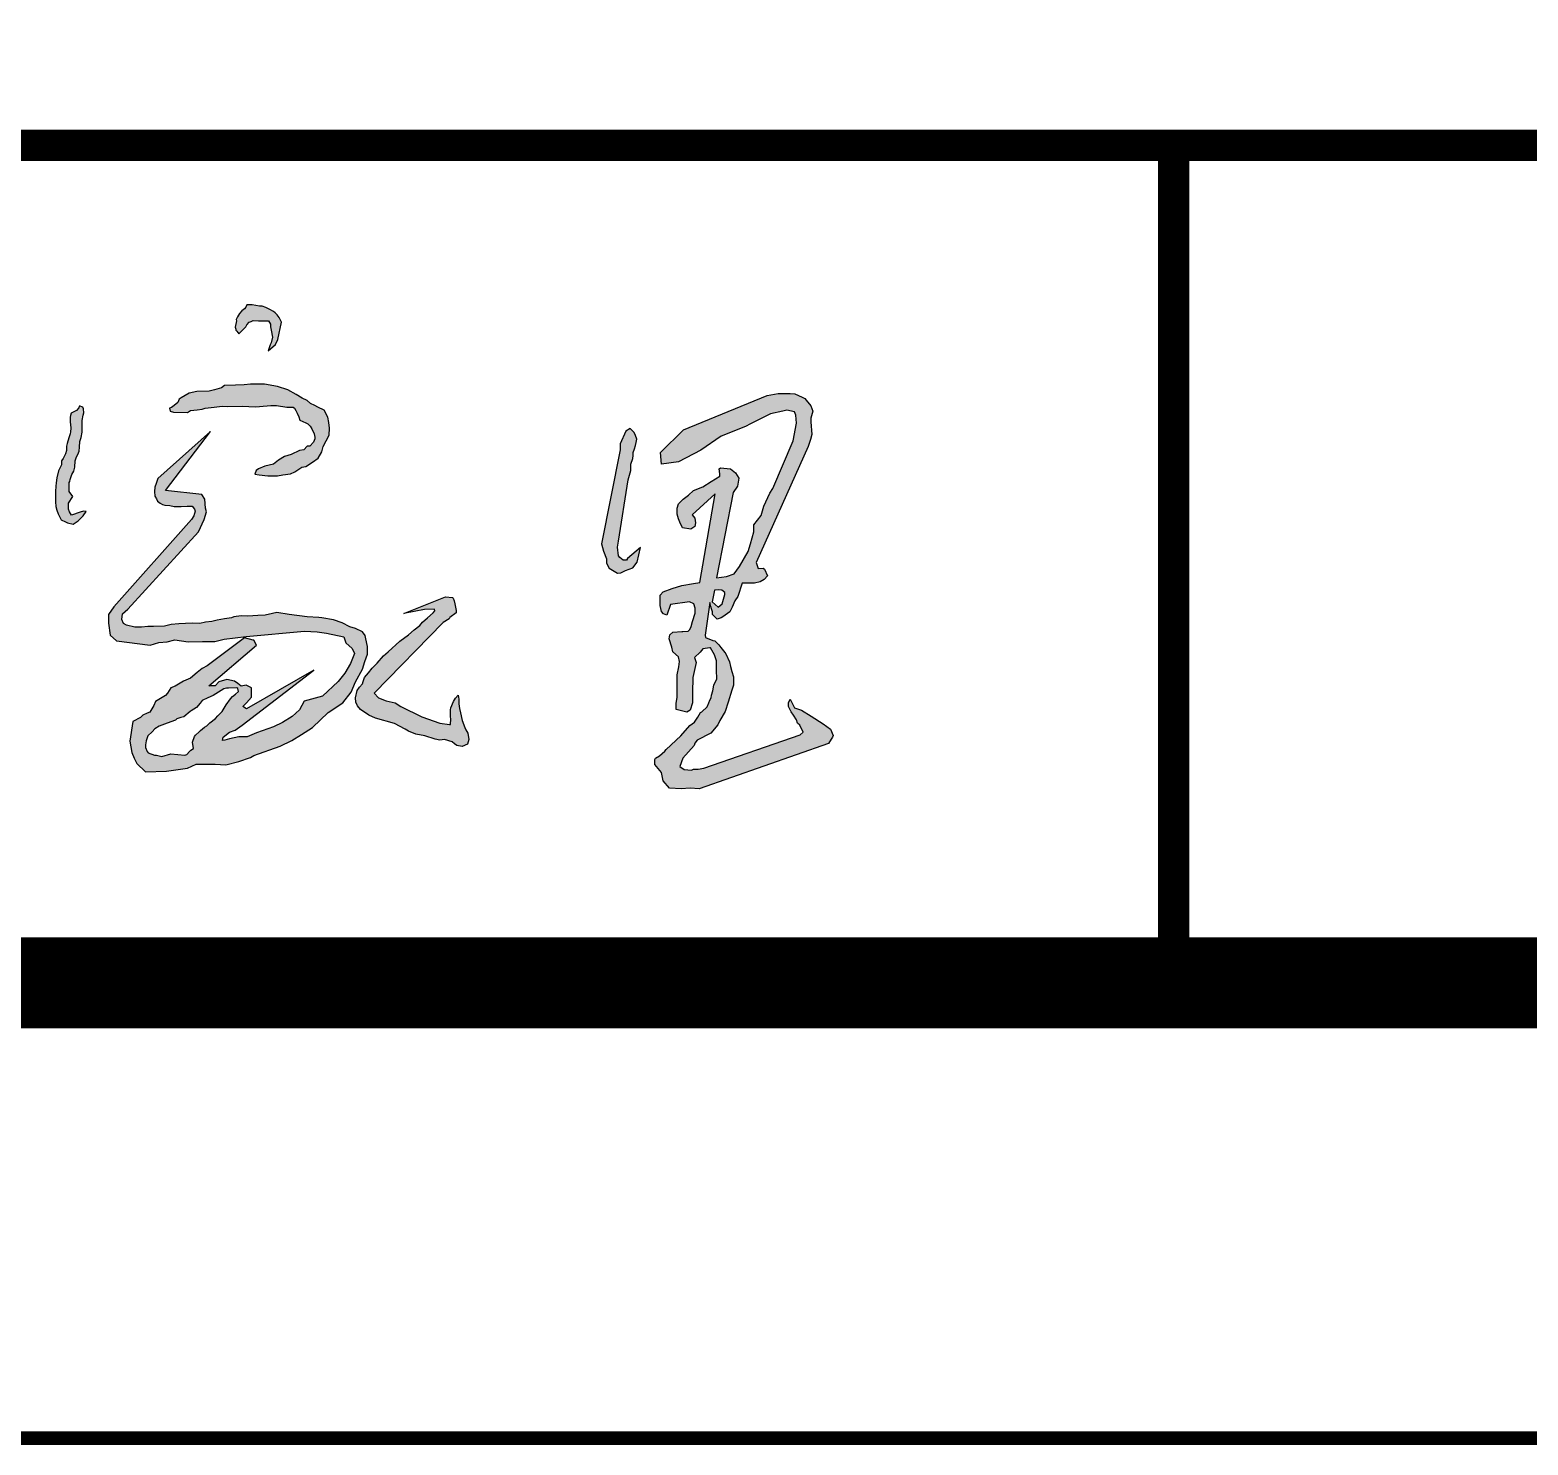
# Model space of a CAD drawing. Header units: millimetres. Extents: x -255 to 9196, y 129 to 426.
# Drawn here: x 8180.05 to 8196.49, y 129.26 to 144.8 of the extents above; entities that cross this region are included whole.
import ezdxf

# ---------------------------------------------------------------- set-up
doc = ezdxf.new("R2010")
doc.units = ezdxf.units.MM
doc.layers.add('不打印', color=7, linetype='Continuous', plot=False)
doc.layers.add('地质-图框', color=7, linetype='Continuous')

msp = doc.modelspace()

# ---------------------------------------------------------------- hatches: boundary and pattern name
h = msp.add_hatch(color=256)
h.paths.add_polyline_path([(8182.74, 141.695), (8182.72, 141.71), (8182.682, 141.73), (8182.638, 141.751), (8182.597, 141.768), (8182.568, 141.768), (8182.489, 141.783), (8182.43, 141.78), (8182.419, 141.757), (8182.404, 141.736), (8182.375, 141.716), (8182.349, 141.687), (8182.325, 141.649), (8182.312, 141.62), (8182.316, 141.605), (8182.302, 141.535), (8182.31, 141.514), (8182.31, 141.505), (8182.319, 141.494), (8182.343, 141.464), (8182.359, 141.48), (8182.418, 141.541), (8182.428, 141.562), (8182.456, 141.59), (8182.477, 141.6), (8182.5, 141.609), (8182.557, 141.606), (8182.61, 141.606), (8182.665, 141.606), (8182.69, 141.568), (8182.69, 141.539), (8182.696, 141.503), (8182.711, 141.425), (8182.696, 141.366), (8182.686, 141.343), (8182.662, 141.278), (8182.744, 141.348), (8182.771, 141.4), (8182.808, 141.59), (8182.784, 141.643), (8182.761, 141.672)])
h.paths.add_polyline_path([(8182.969, 140.797), (8182.879, 140.848), (8182.764, 140.887), (8182.623, 140.912), (8182.551, 140.912), (8182.469, 140.91), (8182.4, 140.902), (8182.305, 140.899), (8182.184, 140.897), (8182.151, 140.871), (8182.074, 140.848), (8182.015, 140.833), (8181.879, 140.83), (8181.797, 140.812), (8181.707, 140.761), (8181.688, 140.747), (8181.67, 140.711), (8181.63, 140.675), (8181.601, 140.655), (8181.581, 140.646), (8181.589, 140.615), (8181.625, 140.602), (8181.779, 140.599), (8181.81, 140.62), (8181.884, 140.628), (8181.938, 140.635), (8181.971, 140.646), (8182.069, 140.658), (8182.158, 140.671), (8182.22, 140.666), (8182.377, 140.671), (8182.523, 140.661), (8182.569, 140.666), (8182.692, 140.677), (8182.756, 140.677), (8182.867, 140.658), (8182.938, 140.658), (8182.954, 140.646), (8182.967, 140.623), (8182.982, 140.592), (8183, 140.551), (8183.01, 140.515), (8183.078, 140.486), (8183.097, 140.474), (8183.123, 140.451), (8183.144, 140.42), (8183.167, 140.366), (8183.174, 140.33), (8183.174, 140.31), (8183.162, 140.274), (8183.12, 140.23), (8183.092, 140.23), (8183.054, 140.189), (8183.008, 140.184), (8182.915, 140.138), (8182.843, 140.115), (8182.777, 140.076), (8182.72, 140.033), (8182.628, 140.01), (8182.556, 139.983), (8182.532, 139.964), (8182.518, 139.923), (8182.566, 139.915), (8182.659, 139.905), (8182.764, 139.905), (8182.823, 139.915), (8182.908, 139.925), (8182.956, 139.948), (8183.033, 140), (8183.077, 140.007), (8183.149, 140.053), (8183.213, 140.1), (8183.251, 140.169), (8183.267, 140.225), (8183.333, 140.351), (8183.336, 140.428), (8183.328, 140.489), (8183.318, 140.548), (8183.277, 140.625), (8183.21, 140.658), (8183.174, 140.676), (8183.126, 140.699), (8183.09, 140.73), (8183.038, 140.758)])
h.paths.add_polyline_path([(8180.593, 140.22), (8180.595, 140.281), (8180.609, 140.326), (8180.62, 140.384), (8180.623, 140.433), (8180.623, 140.481), (8180.623, 140.511), (8180.634, 140.569), (8180.64, 140.597), (8180.637, 140.641), (8180.629, 140.66), (8180.617, 140.663), (8180.598, 140.669), (8180.59, 140.669), (8180.584, 140.652), (8180.558, 140.62), (8180.501, 140.591), (8180.493, 140.566), (8180.49, 140.547), (8180.49, 140.519), (8180.49, 140.494), (8180.493, 140.469), (8180.498, 140.428), (8180.493, 140.386), (8180.49, 140.367), (8180.476, 140.32), (8180.457, 140.259), (8180.451, 140.231), (8180.451, 140.196), (8180.451, 140.184), (8180.437, 140.146), (8180.421, 140.11), (8180.413, 140.096), (8180.396, 140.071), (8180.393, 140.024), (8180.371, 139.982), (8180.363, 139.96), (8180.343, 139.883), (8180.335, 139.827), (8180.332, 139.791), (8180.329, 139.733), (8180.329, 139.65), (8180.329, 139.62), (8180.332, 139.567), (8180.343, 139.529), (8180.36, 139.487), (8180.39, 139.421), (8180.44, 139.399), (8180.46, 139.387), (8180.523, 139.374), (8180.576, 139.412), (8180.601, 139.432), (8180.631, 139.465), (8180.664, 139.514), (8180.637, 139.515), (8180.601, 139.506), (8180.504, 139.473), (8180.482, 139.509), (8180.473, 139.54), (8180.471, 139.573), (8180.473, 139.606), (8180.518, 139.678), (8180.479, 139.731), (8180.479, 139.756), (8180.479, 139.816), (8180.479, 139.83), (8180.487, 139.844), (8180.49, 139.866), (8180.509, 139.919), (8180.529, 139.955), (8180.54, 139.999), (8180.545, 140.068), (8180.559, 140.112), (8180.573, 140.14), (8180.59, 140.176)])
h.paths.add_polyline_path([(8182.032, 140.392), (8181.451, 139.874), (8181.434, 139.82), (8181.419, 139.78), (8181.414, 139.734), (8181.419, 139.683), (8181.439, 139.652), (8181.448, 139.626), (8181.476, 139.603), (8181.505, 139.589), (8181.528, 139.583), (8181.585, 139.578), (8181.63, 139.569), (8181.65, 139.569), (8181.707, 139.569), (8181.773, 139.572), (8181.818, 139.572), (8181.83, 139.572), (8181.855, 139.538), (8181.861, 139.515), (8181.847, 139.467), (8181.821, 139.427), (8180.969, 138.467), (8180.911, 138.382), (8180.911, 138.288), (8180.929, 138.157), (8180.998, 138.093), (8181.369, 138.045), (8181.464, 138.075), (8181.555, 138.081), (8181.638, 138.106), (8181.784, 138.081), (8181.943, 138.087), (8182.077, 138.087), (8182.181, 138.112), (8182.42, 138.142), (8183.062, 138.2), (8183.202, 138.191), (8183.303, 138.179), (8183.493, 138.138), (8183.517, 138.071), (8183.585, 138.009), (8183.609, 137.954), (8183.566, 137.844), (8183.505, 137.74), (8183.432, 137.648), (8183.259, 137.487), (8183.06, 137.432), (8183.006, 137.336), (8182.928, 137.264), (8182.819, 137.197), (8182.723, 137.149), (8182.536, 137.083), (8182.433, 137.041), (8182.343, 137.041), (8182.24, 137.016), (8182.186, 137.004), (8182.162, 136.998), (8182.168, 137.035), (8182.24, 137.089), (8182.3, 137.113), (8182.379, 137.167), (8183.163, 137.77), (8182.427, 137.348), (8182.385, 137.372), (8182.427, 137.414), (8182.481, 137.475), (8182.481, 137.553), (8182.481, 137.577), (8182.421, 137.607), (8182.367, 137.595), (8182.331, 137.625), (8182.294, 137.649), (8182.21, 137.667), (8182.12, 137.643), (8182.083, 137.601), (8182.011, 137.601), (8182.536, 138.047), (8182.505, 138.101), (8182.499, 138.101), (8182.403, 138.125), (8181.993, 137.818), (8181.939, 137.788), (8181.884, 137.746), (8181.812, 137.685), (8181.734, 137.649), (8181.643, 137.595), (8181.595, 137.577), (8181.559, 137.517), (8181.535, 137.493), (8181.426, 137.426), (8181.408, 137.384), (8181.366, 137.312), (8181.336, 137.3), (8181.287, 137.276), (8181.263, 137.252), (8181.179, 137.209), (8181.143, 136.992), (8181.167, 136.866), (8181.191, 136.806), (8181.221, 136.745), (8181.317, 136.655), (8181.547, 136.661), (8181.776, 136.697), (8181.872, 136.739), (8182.083, 136.739), (8182.198, 136.733), (8182.343, 136.769), (8182.469, 136.812), (8182.505, 136.836), (8182.795, 136.938), (8182.922, 136.998), (8183.03, 137.065), (8183.151, 137.143), (8183.32, 137.306), (8183.482, 137.414), (8183.573, 137.529), (8183.621, 137.643), (8183.699, 137.782), (8183.724, 137.867), (8183.755, 137.946), (8183.753, 138.03), (8183.736, 138.117), (8183.728, 138.153), (8183.697, 138.192), (8183.62, 138.229), (8183.56, 138.248), (8183.477, 138.291), (8183.382, 138.324), (8183.254, 138.347), (8183.221, 138.349), (8183.092, 138.358), (8182.895, 138.384), (8182.759, 138.403), (8182.711, 138.393), (8182.632, 138.374), (8182.549, 138.372), (8182.44, 138.364), (8182.365, 138.366), (8182.288, 138.358), (8182.262, 138.345), (8182.185, 138.335), (8182.102, 138.32), (8182.044, 138.306), (8181.974, 138.297), (8181.914, 138.285), (8181.835, 138.289), (8181.754, 138.285), (8181.682, 138.279), (8181.597, 138.271), (8181.524, 138.254), (8181.404, 138.252), (8181.344, 138.25), (8181.273, 138.242), (8181.201, 138.244), (8181.108, 138.264), (8181.077, 138.285), (8181.058, 138.329), (8181.066, 138.389), (8181.124, 138.44), (8181.899, 139.291), (8181.96, 139.426), (8181.985, 139.509), (8181.977, 139.55), (8181.969, 139.65), (8181.935, 139.7), (8181.536, 139.743)])
h.paths.add_polyline_path([(8182.176, 137.567), (8182.207, 137.572), (8182.228, 137.574), (8182.318, 137.577), (8182.329, 137.569), (8182.336, 137.538), (8182.303, 137.507), (8182.272, 137.482), (8182.251, 137.456), (8182.202, 137.389), (8182.169, 137.335), (8182.158, 137.319), (8182.112, 137.271), (8182.086, 137.242), (8182.024, 137.193), (8181.991, 137.16), (8181.965, 137.144), (8181.919, 137.108), (8181.906, 137.095), (8181.867, 137.057), (8181.854, 137.044), (8181.834, 136.982), (8181.844, 136.912), (8181.813, 136.894), (8181.798, 136.879), (8181.769, 136.846), (8181.749, 136.838), (8181.594, 136.853), (8181.496, 136.825), (8181.439, 136.838), (8181.414, 136.838), (8181.347, 136.864), (8181.336, 136.879), (8181.318, 136.923), (8181.318, 136.951), (8181.323, 136.995), (8181.344, 137.049), (8181.39, 137.093), (8181.421, 137.126), (8181.465, 137.155), (8181.555, 137.188), (8181.646, 137.224), (8181.661, 137.237), (8181.705, 137.252), (8181.738, 137.26), (8181.808, 137.317), (8181.818, 137.325), (8181.875, 137.361), (8181.916, 137.41), (8181.937, 137.44), (8182.001, 137.469), (8182.058, 137.492)], flags=16)
h.paths.add_polyline_path([(8184.585, 138.293), (8184.649, 138.334), (8184.656, 138.349), (8184.726, 138.401), (8184.726, 138.425), (8184.711, 138.498), (8184.703, 138.534), (8184.692, 138.562), (8184.686, 138.57), (8184.609, 138.577), (8184.152, 138.392), (8184.378, 138.437), (8184.489, 138.442), (8184.494, 138.423), (8184.473, 138.4), (8184.412, 138.347), (8184.357, 138.297), (8184.328, 138.263), (8184.265, 138.213), (8184.202, 138.16), (8184.107, 138.089), (8183.98, 137.971), (8183.928, 137.928), (8183.859, 137.849), (8183.804, 137.794), (8183.764, 137.742), (8183.719, 137.689), (8183.706, 137.647), (8183.698, 137.62), (8183.667, 137.586), (8183.64, 137.547), (8183.622, 137.468), (8183.625, 137.42), (8183.643, 137.378), (8183.677, 137.339), (8183.769, 137.278), (8183.843, 137.244), (8184.049, 137.186), (8184.167, 137.123), (8184.204, 137.102), (8184.283, 137.068), (8184.383, 137.049), (8184.497, 137.012), (8184.547, 137.004), (8184.597, 137.01), (8184.681, 136.983), (8184.707, 136.962), (8184.734, 136.944), (8184.794, 136.933), (8184.85, 136.96), (8184.865, 137.01), (8184.855, 137.078), (8184.834, 137.115), (8184.821, 137.141), (8184.792, 137.22), (8184.773, 137.304), (8184.763, 137.349), (8184.755, 137.402), (8184.755, 137.452), (8184.747, 137.497), (8184.721, 137.465), (8184.699, 137.426), (8184.668, 137.357), (8184.665, 137.336), (8184.665, 137.307), (8184.665, 137.26), (8184.668, 137.236), (8184.665, 137.176), (8184.655, 137.174), (8184.548, 137.19), (8184.348, 137.259), (8184.118, 137.374), (8184.057, 137.412), (8183.957, 137.435), (8183.873, 137.466), (8183.827, 137.519)])
h.paths.add_polyline_path([(8186.615, 139.861), (8186.645, 139.962), (8186.645, 140.034), (8186.666, 140.094), (8186.67, 140.128), (8186.67, 140.162), (8186.683, 140.2), (8186.695, 140.238), (8186.704, 140.272), (8186.708, 140.306), (8186.695, 140.348), (8186.679, 140.382), (8186.635, 140.424), (8186.589, 140.395), (8186.526, 140.255), (8186.526, 140.191), (8186.322, 139.157), (8186.343, 139.076), (8186.377, 138.992), (8186.377, 138.945), (8186.407, 138.89), (8186.496, 138.835), (8186.534, 138.839), (8186.585, 138.864), (8186.666, 138.894), (8186.712, 138.958), (8186.751, 139.119), (8186.606, 138.996), (8186.598, 138.979), (8186.56, 138.979), (8186.522, 139.008), (8186.509, 139.025), (8186.496, 139.123), (8186.509, 139.187)])
h.paths.add_polyline_path([(8187.635, 140.339), (8187.901, 140.447), (8187.959, 140.476), (8188.175, 140.584), (8188.312, 140.613), (8188.355, 140.627), (8188.441, 140.606), (8188.456, 140.57), (8188.463, 140.483), (8188.427, 140.289), (8188.204, 139.764), (8188.168, 139.713), (8188.103, 139.57), (8188.074, 139.469), (8187.995, 139.368), (8187.995, 139.289), (8187.959, 139.159), (8187.93, 139.073), (8187.837, 138.908), (8187.779, 138.828), (8187.693, 138.8), (8187.585, 138.785), (8187.768, 139.72), (8187.815, 139.79), (8187.829, 139.879), (8187.793, 139.936), (8187.736, 139.98), (8187.628, 139.994), (8187.613, 139.98), (8187.62, 139.928), (8187.621, 139.9), (8187.527, 139.843), (8187.433, 139.785), (8187.333, 139.742), (8187.275, 139.692), (8187.217, 139.649), (8187.167, 139.598), (8187.153, 139.548), (8187.153, 139.483), (8187.167, 139.433), (8187.181, 139.397), (8187.21, 139.332), (8187.304, 139.318), (8187.347, 139.347), (8187.354, 139.39), (8187.347, 139.44), (8187.318, 139.476), (8187.57, 139.706), (8187.401, 138.735), (8187.332, 138.722), (8187.204, 138.699), (8187.099, 138.667), (8186.999, 138.63), (8186.967, 138.594), (8186.967, 138.525), (8186.967, 138.48), (8186.98, 138.416), (8187.003, 138.388), (8187.04, 138.375), (8187.081, 138.493), (8187.287, 138.521), (8187.337, 138.498), (8187.351, 138.452), (8187.351, 138.397), (8187.319, 138.306), (8187.305, 138.251), (8187.291, 138.219), (8187.273, 138.201), (8187.213, 138.196), (8187.204, 138.196), (8187.104, 138.187), (8187.072, 138.16), (8187.063, 138.114), (8187.095, 138.023), (8187.104, 137.973), (8187.168, 137.918), (8187.177, 137.868), (8187.172, 137.808), (8187.154, 137.721), (8187.154, 137.658), (8187.154, 137.543), (8187.154, 137.475), (8187.14, 137.406), (8187.14, 137.338), (8187.259, 137.31), (8187.296, 137.333), (8187.319, 137.411), (8187.319, 137.525), (8187.323, 137.69), (8187.36, 137.854), (8187.341, 137.909), (8187.405, 137.968), (8187.433, 138.005), (8187.511, 138.018), (8187.52, 138.018), (8187.561, 137.941), (8187.584, 137.872), (8187.584, 137.84), (8187.584, 137.772), (8187.588, 137.676), (8187.556, 137.607), (8187.542, 137.543), (8187.529, 137.498), (8187.524, 137.466), (8187.511, 137.443), (8187.501, 137.411), (8187.483, 137.37), (8187.424, 137.315), (8187.41, 137.306), (8187.378, 137.256), (8187.341, 137.201), (8187.291, 137.164), (8187.191, 137.05), (8187.031, 136.9), (8187.017, 136.881), (8186.958, 136.831), (8186.916, 136.804), (8186.907, 136.79), (8186.907, 136.735), (8186.98, 136.648), (8186.999, 136.557), (8187.067, 136.475), (8187.195, 136.47), (8187.296, 136.475), (8187.392, 136.47), (8188.814, 136.968), (8188.843, 137.014), (8188.857, 137.034), (8188.863, 137.054), (8188.834, 137.122), (8188.754, 137.182), (8188.623, 137.265), (8188.517, 137.331), (8188.44, 137.359), (8188.391, 137.453), (8188.374, 137.411), (8188.374, 137.371), (8188.403, 137.313), (8188.431, 137.279), (8188.463, 137.225), (8188.474, 137.191), (8188.497, 137.168), (8188.534, 137.091), (8188.503, 137.062), (8187.445, 136.696), (8187.382, 136.685), (8187.331, 136.685), (8187.311, 136.673), (8187.231, 136.679), (8187.181, 136.712), (8187.214, 136.804), (8187.339, 136.945), (8187.347, 136.97), (8187.372, 137.003), (8187.522, 137.078), (8187.597, 137.17), (8187.621, 137.219), (8187.68, 137.319), (8187.713, 137.419), (8187.754, 137.55), (8187.769, 137.608), (8187.769, 137.697), (8187.754, 137.755), (8187.738, 137.813), (8187.727, 137.861), (8187.685, 137.951), (8187.674, 137.966), (8187.632, 138.019), (8187.611, 138.051), (8187.564, 138.093), (8187.542, 138.098), (8187.463, 138.13), (8187.458, 138.156), (8187.511, 138.518), (8187.522, 138.471), (8187.531, 138.443), (8187.541, 138.41), (8187.541, 138.382), (8187.592, 138.33), (8187.635, 138.344), (8187.654, 138.358), (8187.729, 138.41), (8187.757, 138.462), (8187.786, 138.533), (8187.819, 138.58), (8187.866, 138.726), (8188.002, 138.726), (8188.064, 138.74), (8188.106, 138.768), (8188.144, 138.806), (8188.111, 138.881), (8188.097, 138.89), (8188.04, 138.886), (8188.021, 138.952), (8188.591, 140.228), (8188.615, 140.303), (8188.629, 140.359), (8188.621, 140.499), (8188.621, 140.536), (8188.641, 140.613), (8188.618, 140.673), (8188.567, 140.736), (8188.554, 140.753), (8188.524, 140.767), (8188.443, 140.803), (8188.393, 140.807), (8188.262, 140.807), (8188.141, 140.787), (8187.222, 140.411), (8186.971, 140.16), (8186.982, 140.034), (8187.167, 140.059), (8187.412, 140.188)])
h.paths.add_polyline_path([(8187.561, 138.65), (8187.606, 138.654), (8187.641, 138.65), (8187.677, 138.623), (8187.677, 138.601), (8187.646, 138.498), (8187.601, 138.463), (8187.537, 138.523)], flags=16)

# ---------------------------------------------------------------- linework, layer by layer
at = {"const_width": 0.345}
for points in [[(8146.631, 171.112), (8330.49, 171.112), (8330.49, 134.34), (8146.631, 134.34), (8146.631, 171.112)], [(8146.631, 171.112), (8330.49, 171.112), (8330.49, 134.34), (8146.631, 134.34), (8146.631, 171.112)], [(8146.631, 143.533), (8330.49, 143.533)], [(8169.613, 143.533), (8330.49, 143.533)], [(8192.601, 143.533), (8192.601, 134.34)]]:
    msp.add_lwpolyline(points, dxfattribs=at)
for points in [[(8182.359, 141.48), (8182.418, 141.541), (8182.428, 141.562), (8182.456, 141.59), (8182.477, 141.6), (8182.5, 141.609), (8182.557, 141.606), (8182.61, 141.606), (8182.665, 141.606), (8182.69, 141.568), (8182.69, 141.539), (8182.696, 141.503), (8182.711, 141.425), (8182.696, 141.366), (8182.686, 141.343), (8182.662, 141.278), (8182.744, 141.348), (8182.771, 141.4), (8182.808, 141.59), (8182.784, 141.643), (8182.761, 141.672), (8182.74, 141.695), (8182.72, 141.71), (8182.682, 141.73), (8182.638, 141.751), (8182.597, 141.768), (8182.568, 141.768), (8182.489, 141.783), (8182.43, 141.78), (8182.419, 141.757), (8182.404, 141.736), (8182.375, 141.716), (8182.349, 141.687), (8182.325, 141.649), (8182.312, 141.62), (8182.316, 141.605), (8182.302, 141.535), (8182.31, 141.514), (8182.31, 141.505), (8182.319, 141.494), (8182.343, 141.464), (8182.359, 141.48)], [(8181.625, 140.602), (8181.779, 140.599), (8181.81, 140.62), (8181.884, 140.628), (8181.938, 140.635), (8181.971, 140.646), (8182.069, 140.658), (8182.158, 140.671), (8182.22, 140.666), (8182.377, 140.671), (8182.523, 140.661), (8182.569, 140.666), (8182.692, 140.677), (8182.756, 140.677), (8182.867, 140.658), (8182.938, 140.658), (8182.954, 140.646), (8182.967, 140.623), (8182.982, 140.592), (8183, 140.551), (8183.01, 140.515), (8183.078, 140.486), (8183.097, 140.474), (8183.123, 140.451), (8183.144, 140.42), (8183.167, 140.366), (8183.174, 140.33), (8183.174, 140.31), (8183.162, 140.274), (8183.12, 140.23), (8183.092, 140.23), (8183.054, 140.189), (8183.008, 140.184), (8182.915, 140.138), (8182.843, 140.115), (8182.777, 140.076), (8182.72, 140.033), (8182.628, 140.01), (8182.556, 139.983), (8182.532, 139.964), (8182.518, 139.923), (8182.566, 139.915), (8182.659, 139.905), (8182.764, 139.905), (8182.823, 139.915), (8182.908, 139.925), (8182.956, 139.948), (8183.033, 140), (8183.077, 140.007), (8183.149, 140.053), (8183.213, 140.1), (8183.251, 140.169), (8183.267, 140.225), (8183.333, 140.351), (8183.336, 140.428), (8183.328, 140.489), (8183.318, 140.548), (8183.277, 140.625), (8183.21, 140.658), (8183.174, 140.676), (8183.126, 140.699), (8183.09, 140.73), (8183.038, 140.758), (8182.969, 140.797), (8182.879, 140.848), (8182.764, 140.887), (8182.623, 140.912), (8182.551, 140.912), (8182.469, 140.91), (8182.4, 140.902), (8182.305, 140.899), (8182.184, 140.897), (8182.151, 140.871), (8182.074, 140.848), (8182.015, 140.833), (8181.879, 140.83), (8181.797, 140.812), (8181.707, 140.761), (8181.688, 140.747), (8181.67, 140.711), (8181.63, 140.675), (8181.601, 140.655), (8181.581, 140.646), (8181.589, 140.615), (8181.625, 140.602)], [(8186.971, 140.16), (8187.222, 140.411), (8188.141, 140.787), (8188.262, 140.807), (8188.393, 140.807), (8188.443, 140.803), (8188.524, 140.767), (8188.554, 140.753), (8188.567, 140.736), (8188.618, 140.673), (8188.641, 140.613), (8188.621, 140.536), (8188.621, 140.499), (8188.629, 140.359), (8188.615, 140.303), (8188.591, 140.228), (8188.021, 138.952), (8188.04, 138.886), (8188.097, 138.89), (8188.111, 138.881), (8188.144, 138.806), (8188.106, 138.768), (8188.064, 138.74), (8188.002, 138.726), (8187.866, 138.726), (8187.819, 138.58), (8187.786, 138.533), (8187.757, 138.462), (8187.729, 138.41), (8187.654, 138.358), (8187.635, 138.344), (8187.592, 138.33), (8187.541, 138.382), (8187.541, 138.41), (8187.531, 138.443), (8187.522, 138.471), (8187.512, 138.514), (8187.511, 138.515), (8187.458, 138.156), (8187.463, 138.13), (8187.542, 138.098), (8187.564, 138.093), (8187.611, 138.051), (8187.632, 138.019), (8187.674, 137.966), (8187.685, 137.951), (8187.727, 137.861), (8187.738, 137.813), (8187.754, 137.755), (8187.769, 137.697), (8187.769, 137.608), (8187.754, 137.55), (8187.713, 137.419), (8187.68, 137.319), (8187.621, 137.219), (8187.597, 137.17), (8187.522, 137.078), (8187.372, 137.003), (8187.347, 136.97), (8187.339, 136.945), (8187.214, 136.804), (8187.181, 136.712), (8187.231, 136.679), (8187.311, 136.673), (8187.331, 136.685), (8187.382, 136.685), (8187.445, 136.696), (8188.503, 137.062), (8188.534, 137.091), (8188.497, 137.168), (8188.474, 137.191), (8188.463, 137.225), (8188.431, 137.279), (8188.403, 137.313), (8188.374, 137.371), (8188.374, 137.411), (8188.391, 137.453), (8188.44, 137.359), (8188.517, 137.331), (8188.623, 137.265), (8188.754, 137.182), (8188.834, 137.122), (8188.863, 137.054), (8188.857, 137.034), (8188.843, 137.014), (8188.814, 136.968), (8187.392, 136.47), (8187.296, 136.475), (8187.195, 136.47), (8187.067, 136.475), (8186.999, 136.557), (8186.98, 136.648), (8186.907, 136.735), (8186.907, 136.79), (8186.916, 136.804), (8186.958, 136.831), (8187.017, 136.881), (8187.031, 136.9), (8187.191, 137.05), (8187.291, 137.164), (8187.341, 137.201), (8187.378, 137.256), (8187.41, 137.306), (8187.424, 137.315), (8187.483, 137.37), (8187.501, 137.411), (8187.511, 137.443), (8187.524, 137.466), (8187.529, 137.498), (8187.542, 137.543), (8187.556, 137.607), (8187.588, 137.676), (8187.584, 137.772), (8187.584, 137.84), (8187.584, 137.872), (8187.561, 137.941), (8187.52, 138.018), (8187.511, 138.018), (8187.433, 138.005), (8187.405, 137.968), (8187.341, 137.909), (8187.36, 137.854), (8187.323, 137.69), (8187.319, 137.525), (8187.319, 137.411), (8187.296, 137.333), (8187.259, 137.31), (8187.14, 137.338), (8187.14, 137.406), (8187.154, 137.475), (8187.154, 137.543), (8187.154, 137.658), (8187.154, 137.721), (8187.172, 137.808), (8187.177, 137.868), (8187.168, 137.918), (8187.104, 137.973), (8187.095, 138.023), (8187.063, 138.114), (8187.072, 138.16), (8187.104, 138.187), (8187.204, 138.196), (8187.213, 138.196), (8187.273, 138.201), (8187.291, 138.219), (8187.305, 138.251), (8187.319, 138.306), (8187.351, 138.397), (8187.351, 138.452), (8187.337, 138.498), (8187.287, 138.521), (8187.081, 138.493), (8187.04, 138.375), (8187.003, 138.388), (8186.98, 138.416), (8186.967, 138.48), (8186.967, 138.525), (8186.967, 138.594), (8186.999, 138.63), (8187.099, 138.667), (8187.204, 138.699), (8187.332, 138.722), (8187.401, 138.735), (8187.57, 139.706), (8187.318, 139.476), (8187.347, 139.44), (8187.354, 139.39), (8187.347, 139.347), (8187.304, 139.318), (8187.21, 139.332), (8187.181, 139.397), (8187.167, 139.433), (8187.153, 139.483), (8187.153, 139.548), (8187.167, 139.598), (8187.217, 139.649), (8187.275, 139.692), (8187.333, 139.742), (8187.433, 139.785), (8187.527, 139.843), (8187.621, 139.9), (8187.62, 139.928), (8187.613, 139.98), (8187.628, 139.994), (8187.736, 139.98), (8187.793, 139.936), (8187.829, 139.879), (8187.815, 139.79), (8187.768, 139.72), (8187.585, 138.785), (8187.693, 138.8), (8187.779, 138.828), (8187.837, 138.908), (8187.93, 139.073), (8187.959, 139.159), (8187.995, 139.289), (8187.995, 139.368), (8188.074, 139.469), (8188.103, 139.57), (8188.168, 139.713), (8188.204, 139.764), (8188.427, 140.289), (8188.463, 140.483), (8188.456, 140.57), (8188.441, 140.606), (8188.355, 140.627), (8188.312, 140.613), (8188.175, 140.584), (8187.959, 140.476), (8187.901, 140.447), (8187.635, 140.339), (8187.412, 140.188), (8187.167, 140.059), (8186.982, 140.034), (8186.971, 140.16)], [(8180.552, 140.617), (8180.501, 140.591), (8180.493, 140.566), (8180.49, 140.547), (8180.49, 140.519), (8180.49, 140.494), (8180.493, 140.469), (8180.498, 140.428), (8180.493, 140.386), (8180.49, 140.367), (8180.476, 140.32), (8180.457, 140.259), (8180.451, 140.231), (8180.451, 140.196), (8180.451, 140.184), (8180.437, 140.146), (8180.421, 140.11), (8180.413, 140.096), (8180.396, 140.071), (8180.393, 140.024), (8180.371, 139.982), (8180.363, 139.96), (8180.343, 139.883), (8180.335, 139.827), (8180.332, 139.791), (8180.329, 139.733), (8180.329, 139.65), (8180.329, 139.62), (8180.332, 139.567), (8180.343, 139.529), (8180.36, 139.487), (8180.39, 139.421), (8180.44, 139.399), (8180.46, 139.387), (8180.523, 139.374), (8180.576, 139.412), (8180.601, 139.432), (8180.631, 139.465), (8180.664, 139.514), (8180.637, 139.515), (8180.601, 139.506), (8180.504, 139.473), (8180.482, 139.509), (8180.473, 139.54), (8180.471, 139.573), (8180.473, 139.606), (8180.518, 139.678), (8180.479, 139.731), (8180.479, 139.756), (8180.479, 139.816), (8180.479, 139.83), (8180.487, 139.844), (8180.49, 139.866), (8180.509, 139.919), (8180.529, 139.955), (8180.54, 139.999), (8180.545, 140.068), (8180.559, 140.112), (8180.573, 140.14), (8180.59, 140.176), (8180.593, 140.22), (8180.595, 140.281), (8180.609, 140.326), (8180.62, 140.384), (8180.623, 140.433), (8180.623, 140.481), (8180.623, 140.511), (8180.634, 140.569), (8180.64, 140.597), (8180.637, 140.641), (8180.629, 140.66), (8180.617, 140.663), (8180.598, 140.669), (8180.59, 140.669), (8180.584, 140.652), (8180.559, 140.622), (8180.552, 140.617)], [(8186.589, 140.395), (8186.526, 140.255), (8186.526, 140.191), (8186.322, 139.157), (8186.343, 139.076), (8186.377, 138.992), (8186.377, 138.945), (8186.407, 138.89), (8186.496, 138.835), (8186.534, 138.839), (8186.585, 138.864), (8186.585, 138.864), (8186.666, 138.894), (8186.712, 138.958), (8186.751, 139.119), (8186.606, 138.996), (8186.598, 138.979), (8186.56, 138.979), (8186.522, 139.008), (8186.509, 139.025), (8186.496, 139.123), (8186.509, 139.187), (8186.615, 139.861), (8186.645, 139.962), (8186.645, 140.034), (8186.666, 140.094), (8186.67, 140.128), (8186.67, 140.162), (8186.683, 140.2), (8186.695, 140.238), (8186.704, 140.272), (8186.708, 140.306), (8186.695, 140.348), (8186.679, 140.382), (8186.635, 140.424), (8186.635, 140.424), (8186.589, 140.395)], [(8182.032, 140.392), (8181.451, 139.874), (8181.434, 139.82), (8181.419, 139.78), (8181.414, 139.734), (8181.419, 139.683), (8181.439, 139.652), (8181.448, 139.626), (8181.476, 139.603), (8181.505, 139.589), (8181.528, 139.583), (8181.585, 139.578), (8181.63, 139.569), (8181.65, 139.569), (8181.707, 139.569), (8181.773, 139.572), (8181.818, 139.572), (8181.83, 139.572), (8181.855, 139.538), (8181.861, 139.515), (8181.847, 139.467), (8181.821, 139.427), (8180.969, 138.467), (8180.911, 138.382), (8180.911, 138.288), (8180.929, 138.157), (8180.998, 138.093), (8181.369, 138.045), (8181.464, 138.075), (8181.555, 138.081), (8181.638, 138.106), (8181.784, 138.081), (8181.943, 138.087), (8182.077, 138.087), (8182.181, 138.112), (8182.42, 138.142), (8183.062, 138.2), (8183.202, 138.191), (8183.303, 138.179), (8183.493, 138.138), (8183.517, 138.071), (8183.585, 138.009), (8183.609, 137.954), (8183.566, 137.844), (8183.505, 137.74), (8183.432, 137.648), (8183.259, 137.487), (8183.06, 137.432), (8183.006, 137.336), (8182.928, 137.264), (8182.819, 137.197), (8182.723, 137.149), (8182.536, 137.083), (8182.433, 137.041), (8182.343, 137.041), (8182.24, 137.016), (8182.186, 137.004), (8182.162, 136.998), (8182.168, 137.035), (8182.24, 137.089), (8182.3, 137.113), (8182.379, 137.167), (8183.163, 137.77), (8182.427, 137.348), (8182.385, 137.372), (8182.427, 137.414), (8182.481, 137.475), (8182.481, 137.553), (8182.481, 137.577), (8182.421, 137.607), (8182.367, 137.595), (8182.331, 137.625), (8182.294, 137.649), (8182.21, 137.667), (8182.12, 137.643), (8182.083, 137.601), (8182.011, 137.601), (8182.536, 138.047), (8182.505, 138.101), (8182.499, 138.101), (8182.403, 138.125), (8181.993, 137.818), (8181.939, 137.788), (8181.884, 137.746), (8181.812, 137.685), (8181.734, 137.649), (8181.643, 137.595), (8181.595, 137.577), (8181.559, 137.517), (8181.535, 137.493), (8181.426, 137.426), (8181.408, 137.384), (8181.366, 137.312), (8181.336, 137.3), (8181.287, 137.276), (8181.263, 137.252), (8181.179, 137.209), (8181.143, 136.992), (8181.167, 136.866), (8181.191, 136.806), (8181.221, 136.745), (8181.317, 136.655), (8181.547, 136.661), (8181.776, 136.697), (8181.872, 136.739), (8182.083, 136.739), (8182.198, 136.733), (8182.343, 136.769), (8182.469, 136.812), (8182.505, 136.836), (8182.795, 136.938), (8182.922, 136.998), (8183.03, 137.065), (8183.151, 137.143), (8183.32, 137.306), (8183.482, 137.414), (8183.573, 137.529), (8183.621, 137.643), (8183.699, 137.782), (8183.724, 137.867), (8183.755, 137.946), (8183.753, 138.03), (8183.736, 138.117), (8183.728, 138.153), (8183.697, 138.192), (8183.62, 138.229), (8183.56, 138.248), (8183.477, 138.291), (8183.382, 138.324), (8183.254, 138.347), (8183.221, 138.349), (8183.092, 138.358), (8182.895, 138.384), (8182.759, 138.403), (8182.711, 138.393), (8182.632, 138.374), (8182.549, 138.372), (8182.44, 138.364), (8182.365, 138.366), (8182.288, 138.358), (8182.262, 138.345), (8182.185, 138.335), (8182.102, 138.32), (8182.044, 138.306), (8181.974, 138.297), (8181.914, 138.285), (8181.835, 138.289), (8181.754, 138.285), (8181.682, 138.279), (8181.597, 138.271), (8181.524, 138.254), (8181.404, 138.252), (8181.344, 138.25), (8181.273, 138.242), (8181.201, 138.244), (8181.108, 138.264), (8181.077, 138.285), (8181.058, 138.329), (8181.066, 138.389), (8181.124, 138.44), (8181.899, 139.291), (8181.96, 139.426), (8181.985, 139.509), (8181.977, 139.55), (8181.969, 139.65), (8181.935, 139.7), (8181.536, 139.743), (8182.032, 140.392)], [(8187.561, 138.65), (8187.537, 138.523), (8187.601, 138.463), (8187.646, 138.498), (8187.677, 138.601), (8187.677, 138.623), (8187.641, 138.65), (8187.606, 138.654), (8187.561, 138.65)], [(8184.152, 138.392), (8184.609, 138.577), (8184.686, 138.57), (8184.692, 138.562), (8184.703, 138.534), (8184.711, 138.498), (8184.726, 138.425), (8184.726, 138.401), (8184.656, 138.349), (8184.649, 138.334), (8184.585, 138.293), (8183.827, 137.519), (8183.873, 137.466), (8183.957, 137.435), (8184.057, 137.412), (8184.118, 137.374), (8184.348, 137.259), (8184.548, 137.19), (8184.655, 137.174), (8184.665, 137.176), (8184.668, 137.236), (8184.665, 137.26), (8184.665, 137.307), (8184.665, 137.336), (8184.668, 137.357), (8184.699, 137.426), (8184.721, 137.465), (8184.747, 137.497), (8184.755, 137.452), (8184.755, 137.402), (8184.763, 137.349), (8184.773, 137.304), (8184.792, 137.22), (8184.821, 137.141), (8184.834, 137.115), (8184.855, 137.078), (8184.865, 137.01), (8184.85, 136.96), (8184.794, 136.933), (8184.734, 136.944), (8184.707, 136.962), (8184.681, 136.983), (8184.597, 137.01), (8184.547, 137.004), (8184.497, 137.012), (8184.383, 137.049), (8184.283, 137.068), (8184.204, 137.102), (8184.167, 137.123), (8184.049, 137.186), (8183.843, 137.244), (8183.769, 137.278), (8183.677, 137.339), (8183.643, 137.378), (8183.625, 137.42), (8183.622, 137.468), (8183.64, 137.547), (8183.667, 137.586), (8183.698, 137.62), (8183.706, 137.647), (8183.719, 137.689), (8183.764, 137.742), (8183.804, 137.794), (8183.859, 137.849), (8183.928, 137.928), (8183.98, 137.971), (8184.107, 138.089), (8184.202, 138.16), (8184.265, 138.213), (8184.328, 138.263), (8184.357, 138.297), (8184.412, 138.347), (8184.473, 138.4), (8184.494, 138.423), (8184.489, 138.442), (8184.378, 138.437), (8184.152, 138.392)], [(8182.176, 137.567), (8182.058, 137.492), (8182.001, 137.469), (8181.937, 137.44), (8181.916, 137.41), (8181.875, 137.361), (8181.818, 137.325), (8181.808, 137.317), (8181.738, 137.26), (8181.705, 137.252), (8181.661, 137.237), (8181.646, 137.224), (8181.555, 137.188), (8181.465, 137.155), (8181.421, 137.126), (8181.39, 137.093), (8181.344, 137.049), (8181.323, 136.995), (8181.318, 136.951), (8181.318, 136.923), (8181.336, 136.879), (8181.347, 136.864), (8181.414, 136.838), (8181.439, 136.838), (8181.496, 136.825), (8181.594, 136.853), (8181.749, 136.838), (8181.769, 136.846), (8181.798, 136.879), (8181.813, 136.894), (8181.844, 136.912), (8181.834, 136.982), (8181.854, 137.044), (8181.867, 137.057), (8181.906, 137.095), (8181.919, 137.108), (8181.965, 137.144), (8181.991, 137.16), (8182.024, 137.193), (8182.086, 137.242), (8182.112, 137.271), (8182.158, 137.319), (8182.169, 137.335), (8182.202, 137.389), (8182.251, 137.456), (8182.272, 137.482), (8182.303, 137.507), (8182.336, 137.538), (8182.329, 137.569), (8182.318, 137.577), (8182.228, 137.574), (8182.207, 137.572), (8182.176, 137.567)]]:
    msp.add_lwpolyline(points)
at = {"layer": '不打印', "linetype": 'Continuous', "const_width": 0.15}
msp.add_lwpolyline([(7915.49, 129.34), (8335.49, 129.34), (8335.49, 426.34), (7915.49, 426.34), (7915.49, 129.34)], dxfattribs=at)
at = {"layer": '地质-图框', "linetype": 'Continuous', "const_width": 1}
msp.add_lwpolyline([(7920.49, 134.34), (8330.49, 134.34), (8330.49, 421.34), (7920.49, 421.34), (7920.49, 134.34), (8330.49, 134.34)], dxfattribs=at)

doc.saveas('drawing.dxf')
